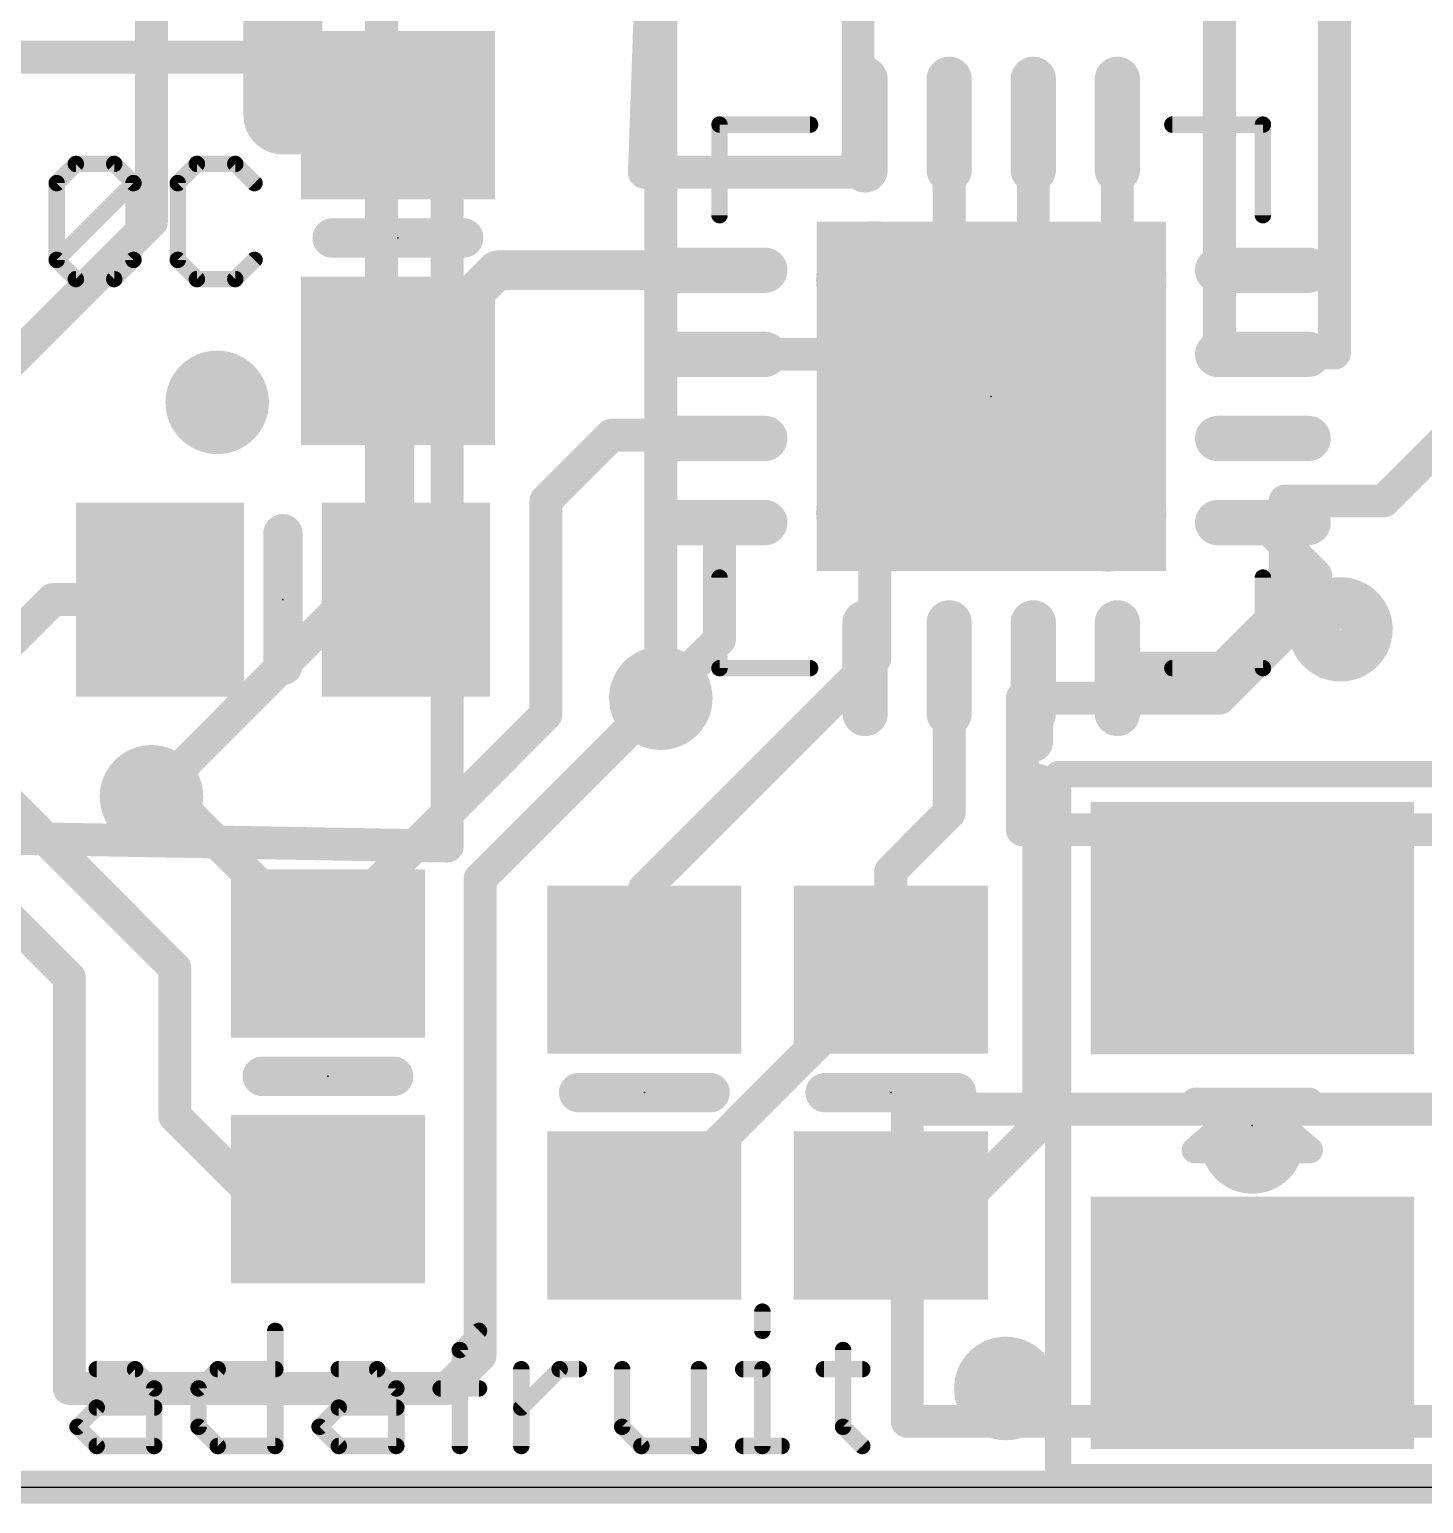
# Model space of a CAD drawing. Extents: x -19.2 to 43.5, y -13.4 to 37.9.
# Drawn here: x 16.33 to 27.1, y -0.13 to 11.26 of the extents above; entities that cross this region are included whole.
import ezdxf

# ---------------------------------------------------------------- set-up
doc = ezdxf.new("R2010")
doc.units = 0
for name, color, linetype in [('1', 12, 'CONTINUOUS'), ('16', 132, 'CONTINUOUS'), ('17', 110, 'CONTINUOUS'), ('18', 110, 'CONTINUOUS'), ('20', 53, 'CONTINUOUS'), ('21', 40, 'CONTINUOUS'), ('23', 53, 'CONTINUOUS')]:
    doc.layers.add(name, color=color, linetype=linetype)

# ---------------------------------------------------------------- blocks, each defined once
blk = doc.blocks.new('RECT')
blk.add_solid([(-0.5, -0.5), (0.5, -0.5), (-0.5, 0.5), (0.5, 0.5)])
blk = doc.blocks.new('RECT168000X56000R100')
at = {"const_width": 0.175}
blk.add_lwpolyline([(0.4375, 0), (0.4375, 0, 0.4142), (0.35, 0.0875), (-0.35, 0.0875, 0.4142), (-0.4375, 0), (-0.4375, 0, 0.4142), (-0.35, -0.0875), (0.35, -0.0875, 0.4142)], format="xyb", close=True, dxfattribs=at)
blk.add_solid([(-0.3754, -0.0254), (0.3754, -0.0254), (-0.3754, 0.0254), (0.3754, 0.0254)])
blk = doc.blocks.new('ROUNDP')
at = {"const_width": 0.5}
blk.add_lwpolyline([(0, -0.25, 1), (0, 0.25, 1), (0, -0.25)], format="xyb", dxfattribs=at)
blk = doc.blocks.new('ROUNDV')
at = {"const_width": 0.5}
blk.add_lwpolyline([(0, -0.25, 1), (0, 0.25, 1), (0, -0.25)], format="xyb", dxfattribs=at)

msp = doc.modelspace()

# ---------------------------------------------------------------- linework, layer by layer
at = {"layer": '1'}
for points, const_width in [([(22.733, 16.51), (22.733, 10.16)], 0.254), ([(26.416, 8.763), (26.416, 16.002)], 0.254), ([(21.082, 10.16), (21.209, 13.716)], 0.254), ([(18.288, 10.602), (18.288, 12.131)], 0.6096), ([(25.527, 11.684), (25.527, 8.763)], 0.254), ([(12.446, 11.049), (19.558, 11.049)], 0.254), ([(19.558, 11.049), (19.558, 4.953)], 0.254), ([(19.177, 10.602), (18.288, 10.602)], 0.6096), ([(23.438, 10.528), (23.438, 9.087)], 0.254), ([(24.088, 10.528), (24.088, 9.059)], 0.254), ([(24.738, 10.528), (24.738, 9.403)], 0.254), ([(22.733, 10.16), (21.082, 10.16)], 0.254), ([(19.944, 9.403), (19.243, 8.702)], 0.3048), ([(21.663, 9.403), (19.944, 9.403)], 0.3048), ([(22.863, 9.328), (23.271, 8.92)], 0.254), ([(24.241, 8.906), (24.663, 9.328)], 0.254), ([(24.738, 9.403), (24.663, 9.328)], 0.254), ([(23.438, 9.087), (23.271, 8.92)], 0.254), ([(24.088, 9.059), (24.241, 8.906)], 0.254), ([(23.271, 8.92), (23.763, 8.428)], 0.254), ([(23.763, 8.428), (24.241, 8.906)], 0.254), ([(25.527, 8.763), (26.416, 8.763)], 0.254), ([(19.243, 8.702), (19.177, 8.702)], 0.3048), ([(19.177, 8.702), (19.177, 6.924)], 0.254), ([(21.663, 8.753), (23.438, 8.753)], 0.254), ([(23.438, 8.753), (23.763, 8.428)], 0.254), ([(22.863, 7.528), (23.763, 8.428)], 0.254), ([(23.763, 8.428), (24.663, 7.528)], 0.254), ([(20.32, 7.62), (20.828, 8.128)], 0.254), ([(20.828, 8.128), (21.638, 8.128)], 0.254), ([(21.638, 8.128), (21.663, 8.103)], 0.254), ([(27.305, 8.128), (26.797, 7.62)], 0.254), ([(20.32, 7.62), (20.32, 5.969)], 0.254), ([(26.797, 7.62), (26.035, 7.62)], 0.254), ([(26.035, 7.62), (26.035, 6.604)], 0.254), ([(22.863, 6.403), (22.863, 7.528)], 0.254), ([(21.663, 6.55), (21.663, 7.453)], 0.254), ([(25.863, 7.453), (26.27, 7.046)], 0.254), ([(19.177, 6.924), (19.177, 6.919)], 0.6096), ([(19.177, 6.919), (19.238, 6.858)], 0.6096), ([(25.552, 6.328), (26.27, 7.046)], 0.254), ([(16.51, 6.858), (15.24, 5.588)], 0.254), ([(17.338, 6.858), (16.51, 6.858)], 0.254), ([(26.035, 6.604), (25.527, 6.096)], 0.254), ([(21.663, 6.55), (21.209, 6.096)], 0.254), ([(22.788, 6.328), (22.863, 6.403)], 0.254), ([(22.788, 6.328), (21.082, 4.622)], 0.254), ([(23.438, 6.328), (23.438, 5.211)], 0.254), ([(24.088, 6.328), (24.088, 5.757)], 0.3048), ([(24.738, 6.328), (25.552, 6.328)], 0.254), ([(21.209, 6.096), (19.812, 4.699)], 0.254), ([(24.003, 6.096), (24.003, 5.08)], 0.254), ([(25.527, 6.096), (24.003, 6.096)], 0.254), ([(20.32, 5.969), (18.475, 4.124)], 0.254), ([(17.452, 4.011), (15.875, 5.588)], 0.254), ([(24.13, 5.461), (24.13, 2.794)], 0.254), ([(17.272, 5.334), (17.426, 5.334)], 0.254), ([(17.426, 5.334), (18.636, 4.124)], 0.254), ([(23.438, 5.211), (22.987, 4.76)], 0.254), ([(19.558, 4.953), (12.446, 5.08)], 0.254), ([(24.003, 5.08), (27.559, 5.08)], 0.254), ([(19.812, 4.699), (19.812, 1.016)], 0.254), ([(22.987, 4.76), (22.987, 3.998)], 0.254), ([(21.082, 4.622), (21.082, 3.998)], 0.254), ([(16.129, 4.445), (16.637, 3.937)], 0.254), ([(18.475, 4.124), (18.636, 4.124)], 0.254), ([(18.696, 4.064), (18.636, 4.124)], 0.254), ([(17.452, 2.868), (17.452, 4.011)], 0.254), ([(21.087, 2.098), (22.987, 3.998)], 0.254), ([(22.987, 3.998), (22.86, 3.871)], 0.254), ([(16.637, 3.937), (16.637, 0.762)], 0.254), ([(17.452, 2.868), (18.096, 2.224)], 0.254), ([(23.114, 2.921), (23.114, 0.508)], 0.254), ([(27.559, 2.921), (23.114, 2.921)], 0.254), ([(24.13, 2.794), (23.434, 2.098)], 0.254), ([(18.096, 2.224), (18.636, 2.224)], 0.254), ([(18.636, 2.224), (18.214, 2.224)], 0.254), ([(21.082, 2.098), (21.087, 2.098)], 0.254), ([(23.434, 2.098), (22.987, 2.098)], 0.254), ([(19.812, 1.016), (19.558, 0.762)], 0.254), ([(19.558, 0.762), (16.637, 0.762)], 0.254), ([(23.114, 0.508), (28.575, 0.508)], 0.254)]:
    msp.add_lwpolyline(points, dxfattribs=dict(at, const_width=const_width))
for points, const_width in [([(19.6215, 11.049, 1), (19.4945, 11.049)], 0.127), ([(19.558, 10.9855, 1), (19.558, 11.1125)], 0.127), ([(18.288, 10.7544, 1), (18.288, 10.4496)], 0.3048), ([(19.177, 10.4496, 1), (19.177, 10.7544)], 0.3048), ([(18.1356, 10.602, 1), (18.4404, 10.602)], 0.3048), ([(23.5015, 10.528, 1), (23.3745, 10.528)], 0.127), ([(24.1515, 10.528, 1), (24.0245, 10.528)], 0.127), ([(24.8015, 10.528, 1), (24.6745, 10.528)], 0.127), ([(21.082, 10.2235, 1), (21.082, 10.0965)], 0.127), ([(22.733, 10.0965, 1), (22.733, 10.2235)], 0.127), ([(21.0185, 10.1623, 1), (21.1455, 10.1577)], 0.127), ([(22.6695, 10.16, 1), (22.7965, 10.16)], 0.127), ([(19.944, 9.4792, 1), (19.944, 9.3268)], 0.1524), ([(19.9979, 9.3491, 1), (19.8901, 9.4569)], 0.1524), ([(21.663, 9.3268, 1), (21.663, 9.4792)], 0.1524), ([(22.9079, 9.3729, 1), (22.8181, 9.2831)], 0.127), ([(24.7079, 9.2831, 1), (24.6181, 9.3729)], 0.127), ([(24.6745, 9.403, 1), (24.8015, 9.403)], 0.127), ([(24.7829, 9.3581, 1), (24.6931, 9.4479)], 0.127), ([(24.6181, 9.3729, 1), (24.7079, 9.2831)], 0.127), ([(23.3745, 9.087, 1), (23.5015, 9.087)], 0.127), ([(23.4829, 9.0421, 1), (23.3931, 9.1319)], 0.127), ([(24.1329, 9.1039, 1), (24.0431, 9.0141)], 0.127), ([(24.0245, 9.059, 1), (24.1515, 9.059)], 0.127), ([(23.3159, 8.9649, 1), (23.2261, 8.8751)], 0.127), ([(23.2261, 8.9649, 1), (23.3159, 8.8751)], 0.127), ([(23.2261, 8.8751, 1), (23.3159, 8.9649)], 0.127), ([(24.1961, 8.9509, 1), (24.2859, 8.8611)], 0.127), ([(24.2859, 8.8611, 1), (24.1961, 8.9509)], 0.127), ([(24.1961, 8.8611, 1), (24.2859, 8.9509)], 0.127), ([(25.527, 8.8265, 1), (25.527, 8.6995)], 0.127), ([(26.416, 8.6995, 1), (26.416, 8.8265)], 0.127), ([(19.177, 8.7782, 1), (19.177, 8.6258)], 0.1524), ([(19.2405, 8.702, 1), (19.1135, 8.702)], 0.127), ([(19.1891, 8.7559, 1), (19.2969, 8.6481)], 0.1524), ([(19.243, 8.6258, 1), (19.243, 8.7782)], 0.1524), ([(21.663, 8.8165, 1), (21.663, 8.6895)], 0.127), ([(23.4829, 8.7979, 1), (23.3931, 8.7081)], 0.127), ([(23.438, 8.6895, 1), (23.438, 8.8165)], 0.127), ([(25.4635, 8.763, 1), (25.5905, 8.763)], 0.127), ([(26.3525, 8.763, 1), (26.4795, 8.763)], 0.127), ([(23.8079, 8.4729, 1), (23.7181, 8.3831)], 0.127), ([(23.8079, 8.3831, 1), (23.7181, 8.4729)], 0.127), ([(23.7181, 8.4729, 1), (23.8079, 8.3831)], 0.127), ([(23.7181, 8.3831, 1), (23.8079, 8.4729)], 0.127), ([(23.7181, 8.3831, 1), (23.8079, 8.4729)], 0.127), ([(20.828, 8.1915, 1), (20.828, 8.0645)], 0.127), ([(20.8729, 8.0831, 1), (20.7831, 8.1729)], 0.127), ([(21.6829, 8.1729, 1), (21.5931, 8.0831)], 0.127), ([(21.6181, 8.0581, 1), (21.7079, 8.1479)], 0.127), ([(21.638, 8.0645, 1), (21.638, 8.1915)], 0.127), ([(20.3835, 7.62, 1), (20.2565, 7.62)], 0.127), ([(26.035, 7.6835, 1), (26.035, 7.5565)], 0.127), ([(26.0985, 7.62, 1), (25.9715, 7.62)], 0.127), ([(26.797, 7.5565, 1), (26.797, 7.6835)], 0.127), ([(20.2751, 7.6649, 1), (20.3649, 7.5751)], 0.127), ([(22.9265, 7.528, 1), (22.7995, 7.528)], 0.127), ([(22.8181, 7.5729, 1), (22.9079, 7.4831)], 0.127), ([(24.6181, 7.4831, 1), (24.7079, 7.5729)], 0.127), ([(26.7521, 7.6649, 1), (26.8419, 7.5751)], 0.127), ([(21.7265, 7.453, 1), (21.5995, 7.453)], 0.127), ([(25.9079, 7.4979, 1), (25.8181, 7.4081)], 0.127), ([(19.2848, 7.0268, 1), (19.0692, 6.8112)], 0.3048), ([(19.3294, 6.924, 1), (19.0246, 6.924)], 0.3048), ([(19.0246, 6.919, 1), (19.3294, 6.919)], 0.3048), ([(19.1302, 6.7502, 1), (19.3458, 6.9658)], 0.3048), ([(26.3149, 7.0011, 1), (26.2251, 7.0909)], 0.127), ([(26.2251, 7.0011, 1), (26.3149, 7.0909)], 0.127), ([(16.51, 6.9215, 1), (16.51, 6.7945)], 0.127), ([(16.5549, 6.8131, 1), (16.4651, 6.9029)], 0.127), ([(17.338, 6.7945, 1), (17.338, 6.9215)], 0.127), ([(19.1135, 6.924, 1), (19.2405, 6.924)], 0.127), ([(26.0799, 6.5591, 1), (25.9901, 6.6489)], 0.127), ([(21.5995, 6.55, 1), (21.7265, 6.55)], 0.127), ([(21.7079, 6.5051, 1), (21.6181, 6.5949)], 0.127), ([(25.9715, 6.604, 1), (26.0985, 6.604)], 0.127), ([(22.9079, 6.3581, 1), (22.8181, 6.4479)], 0.127), ([(22.7431, 6.3729, 1), (22.8329, 6.2831)], 0.127), ([(22.8329, 6.2831, 1), (22.7431, 6.3729)], 0.127), ([(22.7995, 6.403, 1), (22.9265, 6.403)], 0.127), ([(23.5015, 6.328, 1), (23.3745, 6.328)], 0.127), ([(24.1642, 6.328, 1), (24.0118, 6.328)], 0.1524), ([(24.738, 6.3915, 1), (24.738, 6.2645)], 0.127), ([(25.5071, 6.3729, 1), (25.5969, 6.2831)], 0.127), ([(25.552, 6.2645, 1), (25.552, 6.3915)], 0.127), ([(21.1641, 6.1409, 1), (21.2539, 6.0511)], 0.127), ([(21.2539, 6.0511, 1), (21.1641, 6.1409)], 0.127), ([(24.0665, 6.096, 1), (23.9395, 6.096)], 0.127), ([(24.003, 6.1595, 1), (24.003, 6.0325)], 0.127), ([(25.4821, 6.1409, 1), (25.5719, 6.0511)], 0.127), ([(25.527, 6.0325, 1), (25.527, 6.1595)], 0.127), ([(20.3649, 5.9241, 1), (20.2751, 6.0139)], 0.127), ([(20.2565, 5.969, 1), (20.3835, 5.969)], 0.127), ([(24.0118, 5.757, 1), (24.1642, 5.757)], 0.1524), ([(24.1935, 5.461, 1), (24.0665, 5.461)], 0.127), ([(17.272, 5.3975, 1), (17.272, 5.2705)], 0.127), ([(17.4709, 5.3789, 1), (17.3811, 5.2891)], 0.127), ([(17.426, 5.2705, 1), (17.426, 5.3975)], 0.127), ([(23.3745, 5.211, 1), (23.5015, 5.211)], 0.127), ([(23.4829, 5.1661, 1), (23.3931, 5.2559)], 0.127), ([(24.003, 5.1435, 1), (24.003, 5.0165)], 0.127), ([(23.9395, 5.08, 1), (24.0665, 5.08)], 0.127), ([(19.4945, 4.953, 1), (19.6215, 4.953)], 0.127), ([(19.5569, 4.8895, 1), (19.5591, 5.0165)], 0.127), ([(19.8755, 4.699, 1), (19.7485, 4.699)], 0.127), ([(19.7671, 4.7439, 1), (19.8569, 4.6541)], 0.127), ([(23.0505, 4.76, 1), (22.9235, 4.76)], 0.127), ([(22.9421, 4.8049, 1), (23.0319, 4.7151)], 0.127), ([(21.1455, 4.622, 1), (21.0185, 4.622)], 0.127), ([(21.0371, 4.6669, 1), (21.1269, 4.5771)], 0.127), ([(18.475, 4.1875, 1), (18.475, 4.0605)], 0.127), ([(18.4301, 4.1689, 1), (18.5199, 4.0791)], 0.127), ([(18.6809, 4.1689, 1), (18.5911, 4.0791)], 0.127), ([(18.5911, 4.0791, 1), (18.6809, 4.1689)], 0.127), ([(18.636, 4.0605, 1), (18.636, 4.1875)], 0.127), ([(17.5155, 4.011, 1), (17.3885, 4.011)], 0.127), ([(17.4071, 3.9661, 1), (17.4969, 4.0559)], 0.127), ([(18.6511, 4.0191, 1), (18.7409, 4.1089)], 0.127), ([(23.0319, 3.9531, 1), (22.9421, 4.0429)], 0.127), ([(23.0319, 3.9531, 1), (22.9421, 4.0429)], 0.127), ([(16.7005, 3.937, 1), (16.5735, 3.937)], 0.127), ([(16.5921, 3.8921, 1), (16.6819, 3.9819)], 0.127), ([(21.0185, 3.998, 1), (21.1455, 3.998)], 0.127), ([(22.9235, 3.998, 1), (23.0505, 3.998)], 0.127), ([(22.8151, 3.9159, 1), (22.9049, 3.8261)], 0.127), ([(17.4969, 2.9129, 1), (17.4071, 2.8231)], 0.127), ([(23.1775, 2.921, 1), (23.0505, 2.921)], 0.127), ([(23.114, 2.9845, 1), (23.114, 2.8575)], 0.127), ([(17.3885, 2.868, 1), (17.5155, 2.868)], 0.127), ([(24.0665, 2.794, 1), (24.1935, 2.794)], 0.127), ([(24.1749, 2.7491, 1), (24.0851, 2.8389)], 0.127), ([(18.096, 2.2875, 1), (18.096, 2.1605)], 0.127), ([(18.0511, 2.1791, 1), (18.1409, 2.2689)], 0.127), ([(18.214, 2.2875, 1), (18.214, 2.1605)], 0.127), ([(18.636, 2.1605, 1), (18.636, 2.2875)], 0.127), ([(18.636, 2.1605, 1), (18.636, 2.2875)], 0.127), ([(21.082, 2.1615, 1), (21.082, 2.0345)], 0.127), ([(21.0421, 2.1429, 1), (21.1319, 2.0531)], 0.127), ([(21.087, 2.0345, 1), (21.087, 2.1615)], 0.127), ([(22.987, 2.1615, 1), (22.987, 2.0345)], 0.127), ([(23.3891, 2.1429, 1), (23.4789, 2.0531)], 0.127), ([(23.434, 2.0345, 1), (23.434, 2.1615)], 0.127), ([(19.8569, 0.9711, 1), (19.7671, 1.0609)], 0.127), ([(19.7485, 1.016, 1), (19.8755, 1.016)], 0.127), ([(16.637, 0.8255, 1), (16.637, 0.6985)], 0.127), ([(16.5735, 0.762, 1), (16.7005, 0.762)], 0.127), ([(19.5131, 0.8069, 1), (19.6029, 0.7171)], 0.127), ([(19.558, 0.6985, 1), (19.558, 0.8255)], 0.127), ([(23.114, 0.5715, 1), (23.114, 0.4445)], 0.127), ([(23.0505, 0.508, 1), (23.1775, 0.508)], 0.127)]:
    msp.add_lwpolyline(points, format="xyb", dxfattribs=dict(at, const_width=const_width))
at = {"layer": '16', "const_width": 0.254}
for points in [[(21.209, 18.415), (21.209, 6.096)], [(19.05, 16.637), (19.05, 7.112)], [(17.272, 9.779), (17.272, 15.621)], [(15.24, 7.747), (17.272, 9.779)], [(19.05, 7.112), (17.272, 5.334)], [(0, 0), (35.56, 0)]]:
    msp.add_lwpolyline(points, dxfattribs=at)
at = {"layer": '16', "const_width": 0.127}
for points in [[(17.2085, 9.779, 1), (17.3355, 9.779)], [(17.3169, 9.7341, 1), (17.2271, 9.8239)], [(19.0949, 7.0671, 1), (19.0051, 7.1569)], [(18.9865, 7.112, 1), (19.1135, 7.112)], [(21.1455, 6.096, 1), (21.2725, 6.096)], [(17.2271, 5.3789, 1), (17.3169, 5.2891)]]:
    msp.add_lwpolyline(points, format="xyb", dxfattribs=at)
at = {"layer": '20'}
msp.add_line((2.54, 0), (33.02, 0), dxfattribs=at)
at = {"layer": '21'}
for points, const_width in [([(21.663, 9.828), (21.663, 10.528)], 0.127), ([(21.663, 10.528), (22.363, 10.528)], 0.127), ([(25.863, 10.528), (25.163, 10.528)], 0.127), ([(25.863, 9.828), (25.863, 10.528)], 0.127), ([(16.5395, 10.076), (16.6878, 10.2243)], 0.127), ([(16.6878, 10.2243), (16.9844, 10.2243)], 0.127), ([(16.9844, 10.2243), (17.1327, 10.076)], 0.127), ([(17.6233, 10.2243), (17.4751, 10.076)], 0.127), ([(17.9199, 10.2243), (17.6233, 10.2243)], 0.127), ([(18.0682, 10.076), (17.9199, 10.2243)], 0.127), ([(16.5395, 9.4828), (16.5395, 10.076)], 0.127), ([(16.5395, 9.4828), (17.1327, 10.076)], 0.127), ([(17.1327, 10.076), (17.1327, 9.4828)], 0.127), ([(17.4751, 10.076), (17.4751, 9.4828)], 0.127), ([(19.685, 9.652), (18.669, 9.652)], 0.3048), ([(16.6878, 9.3345), (16.5395, 9.4828)], 0.127), ([(17.1327, 9.4828), (16.9844, 9.3345)], 0.127), ([(17.4751, 9.4828), (17.6233, 9.3345)], 0.127), ([(17.9199, 9.3345), (18.0682, 9.4828)], 0.127), ([(16.9844, 9.3345), (16.6878, 9.3345)], 0.127), ([(17.6233, 9.3345), (17.9199, 9.3345)], 0.127), ([(18.288, 6.35), (18.288, 7.366)], 0.3048), ([(21.663, 6.328), (21.663, 7.028)], 0.127), ([(25.863, 6.328), (25.863, 7.028)], 0.127), ([(22.363, 6.328), (21.663, 6.328)], 0.127), ([(25.163, 6.328), (25.863, 6.328)], 0.127), ([(24.281, 0.078), (24.281, 5.51)], 0.2032), ([(27.281, 5.51), (24.281, 5.51)], 0.2032), ([(18.128, 3.174), (19.144, 3.174)], 0.3048), ([(21.59, 3.048), (20.574, 3.048)], 0.3048), ([(23.495, 3.048), (22.479, 3.048)], 0.3048), ([(25.781, 2.9845), (25.3365, 2.6035)], 0.2032), ([(25.3365, 2.9845), (26.2255, 2.9845)], 0.2032), ([(26.2255, 2.6035), (25.781, 2.9845)], 0.2032), ([(25.3365, 2.6035), (26.2255, 2.6035)], 0.2032), ([(21.9941, 1.3556), (21.9941, 1.2073)], 0.127), ([(18.2292, 1.2073), (18.2292, 0.3175)], 0.127), ([(19.6553, 1.059), (19.8036, 1.2073)], 0.127), ([(19.6553, 0.3175), (19.6553, 1.059)], 0.127), ([(22.6178, 1.059), (22.6178, 0.4658)], 0.127), ([(16.8488, 0.9107), (17.1454, 0.9107)], 0.127), ([(17.1454, 0.9107), (17.2937, 0.7624)], 0.127), ([(17.636, 0.7624), (17.7843, 0.9107)], 0.127), ([(17.7843, 0.9107), (18.2292, 0.9107)], 0.127), ([(18.7198, 0.9107), (19.0164, 0.9107)], 0.127), ([(19.0164, 0.9107), (19.1647, 0.7624)], 0.127), ([(20.1307, 0.3175), (20.1307, 0.9107)], 0.127), ([(20.1307, 0.6141), (20.4273, 0.9107)], 0.127), ([(20.4273, 0.9107), (20.5756, 0.9107)], 0.127), ([(20.9103, 0.9107), (20.9103, 0.4658)], 0.127), ([(21.5035, 0.3175), (21.5035, 0.9107)], 0.127), ([(21.8459, 0.9107), (21.9941, 0.9107)], 0.127), ([(21.9941, 0.9107), (21.9941, 0.3175)], 0.127), ([(22.4695, 0.9107), (22.7661, 0.9107)], 0.127), ([(17.2937, 0.7624), (17.2937, 0.3175)], 0.127), ([(17.636, 0.4658), (17.636, 0.7624)], 0.127), ([(19.1647, 0.7624), (19.1647, 0.3175)], 0.127), ([(19.5071, 0.7624), (19.8036, 0.7624)], 0.127), ([(16.7005, 0.4658), (16.8488, 0.6141)], 0.127), ([(16.8488, 0.6141), (17.2937, 0.6141)], 0.127), ([(18.5715, 0.4658), (18.7198, 0.6141)], 0.127), ([(18.7198, 0.6141), (19.1647, 0.6141)], 0.127), ([(16.8488, 0.3175), (16.7005, 0.4658)], 0.127), ([(17.7843, 0.3175), (17.636, 0.4658)], 0.127), ([(18.7198, 0.3175), (18.5715, 0.4658)], 0.127), ([(20.9103, 0.4658), (21.0586, 0.3175)], 0.127), ([(22.6178, 0.4658), (22.7661, 0.3175)], 0.127), ([(17.2937, 0.3175), (16.8488, 0.3175)], 0.127), ([(18.2292, 0.3175), (17.7843, 0.3175)], 0.127), ([(19.1647, 0.3175), (18.7198, 0.3175)], 0.127), ([(21.0586, 0.3175), (21.5035, 0.3175)], 0.127), ([(21.8459, 0.3175), (22.1424, 0.3175)], 0.127), ([(27.281, 0.078), (24.281, 0.078)], 0.2032)]:
    msp.add_lwpolyline(points, dxfattribs=dict(at, const_width=const_width))
for points, const_width in [([(21.663, 10.5598, 1), (21.663, 10.4962)], 0.0635), ([(21.6947, 10.528, 1), (21.6313, 10.528)], 0.0635), ([(22.363, 10.4962, 1), (22.363, 10.5598)], 0.0635), ([(25.163, 10.5598, 1), (25.163, 10.4962)], 0.0635), ([(25.8947, 10.528, 1), (25.8313, 10.528)], 0.0635), ([(25.863, 10.4962, 1), (25.863, 10.5598)], 0.0635), ([(16.6878, 10.256, 1), (16.6878, 10.1925)], 0.0635), ([(16.7103, 10.2018, 1), (16.6654, 10.2467)], 0.0635), ([(17.0069, 10.2467, 1), (16.962, 10.2018)], 0.0635), ([(16.9844, 10.1925, 1), (16.9844, 10.256)], 0.0635), ([(17.6233, 10.256, 1), (17.6233, 10.1925)], 0.0635), ([(17.6458, 10.2018, 1), (17.6009, 10.2467)], 0.0635), ([(17.9424, 10.2467, 1), (17.8975, 10.2018)], 0.0635), ([(17.9199, 10.1925, 1), (17.9199, 10.256)], 0.0635), ([(16.5713, 10.076, 1), (16.5078, 10.076)], 0.0635), ([(17.1645, 10.076, 1), (17.101, 10.076)], 0.0635), ([(17.1552, 10.0535, 1), (17.1103, 10.0984)], 0.0635), ([(17.5068, 10.076, 1), (17.4433, 10.076)], 0.0635), ([(16.5171, 10.0984, 1), (16.562, 10.0535)], 0.0635), ([(17.1103, 10.0535, 1), (17.1552, 10.0984)], 0.0635), ([(17.4526, 10.0984, 1), (17.4975, 10.0535)], 0.0635), ([(18.0458, 10.0535, 1), (18.0907, 10.0984)], 0.0635), ([(18.669, 9.7282, 1), (18.669, 9.5758)], 0.1524), ([(19.685, 9.5758, 1), (19.685, 9.7282)], 0.1524), ([(21.6313, 9.828, 1), (21.6947, 9.828)], 0.0635), ([(25.8313, 9.828, 1), (25.8947, 9.828)], 0.0635), ([(16.5078, 9.4828, 1), (16.5713, 9.4828)], 0.0635), ([(16.562, 9.5052, 1), (16.5171, 9.4603)], 0.0635), ([(16.5171, 9.5052, 1), (16.562, 9.4603)], 0.0635), ([(17.101, 9.4828, 1), (17.1645, 9.4828)], 0.0635), ([(17.1552, 9.4603, 1), (17.1103, 9.5052)], 0.0635), ([(17.4975, 9.5052, 1), (17.4526, 9.4603)], 0.0635), ([(17.4433, 9.4828, 1), (17.5068, 9.4828)], 0.0635), ([(18.0907, 9.4603, 1), (18.0458, 9.5052)], 0.0635), ([(16.6878, 9.3663, 1), (16.6878, 9.3027)], 0.0635), ([(16.6654, 9.312, 1), (16.7103, 9.357)], 0.0635), ([(16.962, 9.357, 1), (17.0069, 9.312)], 0.0635), ([(16.9844, 9.3027, 1), (16.9844, 9.3663)], 0.0635), ([(17.6233, 9.3663, 1), (17.6233, 9.3027)], 0.0635), ([(17.6009, 9.312, 1), (17.6458, 9.357)], 0.0635), ([(17.8975, 9.357, 1), (17.9424, 9.312)], 0.0635), ([(17.9199, 9.3027, 1), (17.9199, 9.3663)], 0.0635), ([(18.3642, 7.366, 1), (18.2118, 7.366)], 0.1524), ([(21.6947, 7.028, 1), (21.6313, 7.028)], 0.0635), ([(25.8947, 7.028, 1), (25.8313, 7.028)], 0.0635), ([(26.463, 6.428, 1), (26.463, 6.828, 1), (26.463, 6.428)], 0.4064), ([(18.2118, 6.35, 1), (18.3642, 6.35)], 0.1524), ([(21.663, 6.3598, 1), (21.663, 6.2963)], 0.0635), ([(22.363, 6.2963, 1), (22.363, 6.3598)], 0.0635), ([(25.163, 6.3598, 1), (25.163, 6.2963)], 0.0635), ([(25.863, 6.2963, 1), (25.863, 6.3598)], 0.0635), ([(21.6313, 6.328, 1), (21.6947, 6.328)], 0.0635), ([(25.8313, 6.328, 1), (25.8947, 6.328)], 0.0635), ([(24.3318, 5.51, 1), (24.2302, 5.51)], 0.1016), ([(24.281, 5.5608, 1), (24.281, 5.4592)], 0.1016), ([(18.128, 3.2502, 1), (18.128, 3.0978)], 0.1524), ([(19.144, 3.0978, 1), (19.144, 3.2502)], 0.1524), ([(20.574, 3.1242, 1), (20.574, 2.9718)], 0.1524), ([(21.59, 2.9718, 1), (21.59, 3.1242)], 0.1524), ([(22.479, 3.1242, 1), (22.479, 2.9718)], 0.1524), ([(23.495, 2.9718, 1), (23.495, 3.1242)], 0.1524), ([(25.3365, 3.0353, 1), (25.3365, 2.9337)], 0.1016), ([(25.8141, 3.0231, 1), (25.7479, 2.9459)], 0.1016), ([(25.8141, 2.9459, 1), (25.7479, 3.0231)], 0.1016), ([(26.2255, 2.9337, 1), (26.2255, 3.0353)], 0.1016), ([(25.3365, 2.6543, 1), (25.3365, 2.5527)], 0.1016), ([(25.3034, 2.6421, 1), (25.3696, 2.5649)], 0.1016), ([(26.1924, 2.5649, 1), (26.2586, 2.6421)], 0.1016), ([(26.2255, 2.5527, 1), (26.2255, 2.6543)], 0.1016), ([(22.0259, 1.3556, 1), (21.9624, 1.3556)], 0.0635), ([(18.2609, 1.2073, 1), (18.1974, 1.2073)], 0.0635), ([(19.8261, 1.1848, 1), (19.7812, 1.2297)], 0.0635), ([(21.9624, 1.2073, 1), (22.0259, 1.2073)], 0.0635), ([(19.6871, 1.059, 1), (19.6236, 1.059)], 0.0635), ([(19.6329, 1.0814, 1), (19.6778, 1.0365)], 0.0635), ([(22.6496, 1.059, 1), (22.5861, 1.059)], 0.0635), ([(16.8488, 0.9424, 1), (16.8488, 0.8789)], 0.0635), ([(17.1678, 0.9331, 1), (17.1229, 0.8882)], 0.0635), ([(17.1454, 0.8789, 1), (17.1454, 0.9424)], 0.0635), ([(17.7843, 0.9424, 1), (17.7843, 0.8789)], 0.0635), ([(17.8068, 0.8882, 1), (17.7619, 0.9331)], 0.0635), ([(18.2292, 0.8789, 1), (18.2292, 0.9424)], 0.0635), ([(18.7198, 0.9424, 1), (18.7198, 0.8789)], 0.0635), ([(19.0389, 0.9331, 1), (18.994, 0.8882)], 0.0635), ([(19.0164, 0.8789, 1), (19.0164, 0.9424)], 0.0635), ([(20.1625, 0.9107, 1), (20.099, 0.9107)], 0.0635), ([(20.4273, 0.9424, 1), (20.4273, 0.8789)], 0.0635), ([(20.4498, 0.8882, 1), (20.4049, 0.9331)], 0.0635), ([(20.5756, 0.8789, 1), (20.5756, 0.9424)], 0.0635), ([(20.9421, 0.9107, 1), (20.8786, 0.9107)], 0.0635), ([(21.5353, 0.9107, 1), (21.4718, 0.9107)], 0.0635), ([(21.8459, 0.9424, 1), (21.8459, 0.8789)], 0.0635), ([(22.0259, 0.9107, 1), (21.9624, 0.9107)], 0.0635), ([(21.9941, 0.8789, 1), (21.9941, 0.9424)], 0.0635), ([(22.4695, 0.9424, 1), (22.4695, 0.8789)], 0.0635), ([(22.7661, 0.8789, 1), (22.7661, 0.9424)], 0.0635), ([(17.3254, 0.7624, 1), (17.2619, 0.7624)], 0.0635), ([(17.2712, 0.7399, 1), (17.3161, 0.7848)], 0.0635), ([(17.6678, 0.7624, 1), (17.6043, 0.7624)], 0.0635), ([(17.6136, 0.7848, 1), (17.6585, 0.7399)], 0.0635), ([(19.1965, 0.7624, 1), (19.133, 0.7624)], 0.0635), ([(19.1423, 0.7399, 1), (19.1872, 0.7848)], 0.0635), ([(19.5071, 0.7941, 1), (19.5071, 0.7306)], 0.0635), ([(19.8036, 0.7306, 1), (19.8036, 0.7941)], 0.0635), ([(16.8488, 0.6458, 1), (16.8488, 0.5823)], 0.0635), ([(16.8712, 0.5916, 1), (16.8263, 0.6365)], 0.0635), ([(17.2937, 0.5823, 1), (17.2937, 0.6458)], 0.0635), ([(18.7198, 0.6458, 1), (18.7198, 0.5823)], 0.0635), ([(18.7423, 0.5916, 1), (18.6974, 0.6365)], 0.0635), ([(19.1647, 0.5823, 1), (19.1647, 0.6458)], 0.0635), ([(20.1083, 0.6365, 1), (20.1532, 0.5916)], 0.0635), ([(16.723, 0.4882, 1), (16.678, 0.4433)], 0.0635), ([(16.678, 0.4882, 1), (16.723, 0.4433)], 0.0635), ([(17.6043, 0.4658, 1), (17.6678, 0.4658)], 0.0635), ([(17.6585, 0.4882, 1), (17.6136, 0.4433)], 0.0635), ([(18.594, 0.4882, 1), (18.5491, 0.4433)], 0.0635), ([(18.5491, 0.4882, 1), (18.594, 0.4433)], 0.0635), ([(20.8786, 0.4658, 1), (20.9421, 0.4658)], 0.0635), ([(20.9328, 0.4882, 1), (20.8879, 0.4433)], 0.0635), ([(22.5861, 0.4658, 1), (22.6496, 0.4658)], 0.0635), ([(22.6403, 0.4882, 1), (22.5954, 0.4433)], 0.0635), ([(16.8488, 0.3493, 1), (16.8488, 0.2858)], 0.0635), ([(16.8263, 0.295, 1), (16.8712, 0.34)], 0.0635), ([(17.2619, 0.3175, 1), (17.3254, 0.3175)], 0.0635), ([(17.2937, 0.2858, 1), (17.2937, 0.3493)], 0.0635), ([(17.7843, 0.3493, 1), (17.7843, 0.2858)], 0.0635), ([(17.7619, 0.295, 1), (17.8068, 0.34)], 0.0635), ([(18.1974, 0.3175, 1), (18.2609, 0.3175)], 0.0635), ([(18.2292, 0.2858, 1), (18.2292, 0.3493)], 0.0635), ([(18.7198, 0.3493, 1), (18.7198, 0.2858)], 0.0635), ([(18.6974, 0.295, 1), (18.7423, 0.34)], 0.0635), ([(19.133, 0.3175, 1), (19.1965, 0.3175)], 0.0635), ([(19.1647, 0.2858, 1), (19.1647, 0.3493)], 0.0635), ([(19.6236, 0.3175, 1), (19.6871, 0.3175)], 0.0635), ([(20.099, 0.3175, 1), (20.1625, 0.3175)], 0.0635), ([(21.0586, 0.3493, 1), (21.0586, 0.2858)], 0.0635), ([(21.0362, 0.295, 1), (21.0811, 0.34)], 0.0635), ([(21.4718, 0.3175, 1), (21.5353, 0.3175)], 0.0635), ([(21.5035, 0.2858, 1), (21.5035, 0.3493)], 0.0635), ([(21.8459, 0.3493, 1), (21.8459, 0.2858)], 0.0635), ([(21.9624, 0.3175, 1), (22.0259, 0.3175)], 0.0635), ([(22.1424, 0.2858, 1), (22.1424, 0.3493)], 0.0635), ([(22.7437, 0.295, 1), (22.7886, 0.34)], 0.0635), ([(24.281, 0.1288, 1), (24.281, 0.0272)], 0.1016), ([(24.2302, 0.078, 1), (24.3318, 0.078)], 0.1016)]:
    msp.add_lwpolyline(points, format="xyb", dxfattribs=dict(at, const_width=const_width))
at = {"layer": '23'}
for p in [(19.177, 9.652), (23.763, 8.428), (18.288, 6.858), (18.636, 3.174), (21.082, 3.048), (22.987, 3.048), (25.781, 2.794)]:
    msp.add_point(p, dxfattribs=at)

# ---------------------------------------------------------------- block references
at = {"layer": '1'}
for p, xscale, yscale, rotation in [((19.177, 10.602), 1.3, 1.5, 270), ((23.763, 8.428), 2.7, 2.7, 180), ((19.177, 8.702), 1.3, 1.5, 270), ((17.338, 6.858), 1.3, 1.5, 180), ((19.238, 6.858), 1.3, 1.5, 180), ((25.781, 4.319), 1.95, 2.5, 90), ((18.636, 4.124), 1.3, 1.5, 90), ((21.082, 3.998), 1.3, 1.5, 270), ((22.987, 3.998), 1.3, 1.5, 270), ((18.636, 2.224), 1.3, 1.5, 90), ((21.082, 2.098), 1.3, 1.5, 270), ((22.987, 2.098), 1.3, 1.5, 270), ((25.781, 1.269), 1.95, 2.5, 90)]:
    msp.add_blockref('RECT', p, dxfattribs=dict(at, xscale=xscale, yscale=yscale, rotation=rotation))
for p, rotation in [((22.788, 10.528), 270), ((23.438, 10.528), 270), ((24.088, 10.528), 270), ((24.738, 10.528), 270), ((25.863, 9.403), 180), ((25.863, 8.753), 180), ((25.863, 8.103), 180), ((25.863, 7.453), 180), ((22.788, 6.328), 90), ((23.438, 6.328), 90), ((24.088, 6.328), 90), ((24.738, 6.328), 90)]:
    msp.add_blockref('RECT168000X56000R100', p, dxfattribs=dict(at, rotation=rotation))
for p in [(21.663, 9.403), (21.663, 8.753), (21.663, 8.103), (21.663, 7.453)]:
    msp.add_blockref('RECT168000X56000R100', p, dxfattribs=at)
at = {"layer": '17', "xscale": 0.908, "yscale": 0.908, "rotation": 180}
for p in [(22.863, 9.328), (22.863, 9.328), (24.663, 9.328), (24.663, 9.328), (23.763, 8.428), (23.763, 8.428), (22.863, 7.528), (22.863, 7.528), (24.663, 7.528), (24.663, 7.528)]:
    msp.add_blockref('ROUNDP', p, dxfattribs=at)
at = {"layer": '18', "xscale": 0.8001, "yscale": 0.8001}
for p in [(17.78, 8.382), (17.78, 8.382), (21.209, 6.096), (21.209, 6.096), (17.272, 5.334), (17.272, 5.334), (25.781, 2.667), (25.781, 2.667), (23.876, 0.762), (23.876, 0.762)]:
    msp.add_blockref('ROUNDV', p, dxfattribs=at)

doc.saveas('drawing.dxf')
